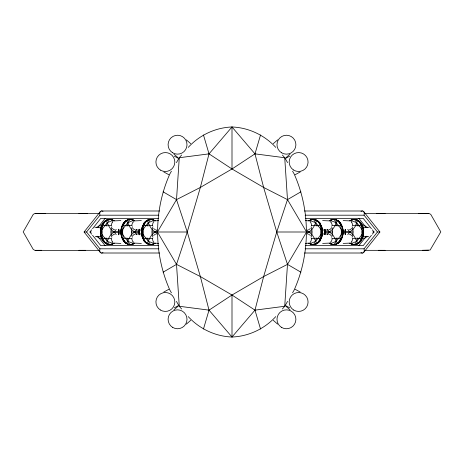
<?xml version="1.0" encoding="UTF-8"?>
<svg xmlns="http://www.w3.org/2000/svg" width="464" height="464" viewBox="0 0 464 464"><rect width="100%" height="100%" fill="white"/><g stroke="black" fill="none" stroke-linecap="round" stroke-linejoin="round"><path stroke-width="0.7" d="M109.881 244.603C107.306 244.603 104.765 243.113 103.437 240.915L102.915 240.915L102.074 234.558L102.074 229.442L102.915 223.085C105.316 219.542 110.571 218.057 114.069 220.881L111.279 219.64L109.359 219.397C107.103 224.025 102.747 227.221 100.694 231.994C98.983 239.093 107.196 248.269 114.069 243.119L111.279 244.36L109.359 244.603C107.103 239.975 102.747 236.779 100.694 232.006L100.932 227.169L102.915 223.085L103.437 223.085C104.765 220.887 107.306 219.397 109.881 219.397M111.859 226.716C110.594 230.057 110.594 233.943 111.859 237.284M121.423 227.859L121.22 231.994C123.262 236.779 127.629 239.975 129.885 244.603L131.805 244.36L134.589 243.119C131.097 245.943 125.837 244.458 123.436 240.915L122.595 232L123.436 223.085C125.837 219.542 131.097 218.057 134.589 220.881L131.805 219.64L129.885 219.397C127.629 224.025 123.267 227.221 121.22 231.994L121.423 236.141M132.385 226.716C131.115 230.057 131.115 233.943 132.385 237.284M141.949 227.859L141.74 231.994C143.788 236.779 148.155 239.975 150.411 244.603L152.325 244.36L155.115 243.119C151.624 245.943 146.363 244.458 143.962 240.915L143.121 232L143.962 223.085C146.363 219.542 151.624 218.057 155.115 220.881L152.325 219.64L150.411 219.397C148.155 224.025 143.794 227.221 141.74 231.994L141.949 236.141M152.911 226.716C151.641 230.057 151.641 233.943 152.911 237.284M311.089 237.284C312.359 233.943 312.359 230.057 311.089 226.716M322.051 236.141L322.26 232.006C320.212 227.221 315.845 224.025 313.589 219.397L311.675 219.64L308.885 220.881C312.376 218.057 317.637 219.542 320.038 223.085L320.879 232L320.038 240.915C317.637 244.458 312.376 245.943 308.885 243.119L311.675 244.36L313.589 244.603C315.845 239.975 320.206 236.779 322.26 232.006L322.051 227.859M331.615 237.284C332.885 233.943 332.885 230.057 331.615 226.716M342.577 236.141L342.78 232.006C340.738 227.221 336.371 224.025 334.115 219.397L332.195 219.64L329.411 220.881C332.903 218.057 338.163 219.542 340.564 223.085L341.405 232L340.564 240.915C338.163 244.458 332.903 245.943 329.411 243.119L332.195 244.36L334.115 244.603C336.371 239.975 340.733 236.779 342.78 232.006L342.577 227.859M352.141 237.284C353.406 233.943 353.406 230.057 352.141 226.716M354.119 219.397C356.694 219.397 359.235 220.887 360.563 223.085L361.085 223.085L361.926 229.442L361.926 234.558L361.085 240.915C358.684 244.458 353.429 245.943 349.931 243.119L352.721 244.36L354.641 244.603C356.897 239.975 361.253 236.779 363.306 232.006C365.017 224.907 356.804 215.731 349.931 220.881L352.721 219.64L354.641 219.397C356.897 224.025 361.253 227.221 363.306 231.994L363.068 236.831L361.085 240.915L360.563 240.915C359.235 243.113 356.694 244.603 354.119 244.603M103.437 240.915C101.912 240.752 99.841 229.442 100.932 236.831L102.683 238.641L105.873 243.646C108.53 239.639 109.4 234.337 114.283 232.006L118.482 232C118.964 222.111 118.964 241.889 118.482 232L111.006 232M121.899 237.284L126.399 243.646C129.05 239.639 129.926 234.337 134.809 232.006L139.009 232C139.49 222.111 139.49 241.889 139.009 232L131.532 232M324.928 233.241L325.026 229.535L324.469 232L325.026 234.465L324.626 233.241M345.454 233.241L345.552 229.535L344.996 232L345.552 234.465L345.152 233.241M130.407 244.603C118.053 243.298 118.053 220.702 130.407 219.397M150.933 244.603C138.579 243.298 138.579 220.702 150.933 219.397M313.067 219.397C325.421 220.702 325.421 243.298 313.067 244.603M333.593 219.397C345.947 220.702 345.947 243.298 333.593 244.603M275.784 316.605C264.59 328.825 248.611 336.412 232 337.026L209.02 310.143L200.361 276.561L187.259 232L176.517 199.63L179.272 157.731L181.627 155.011M188.216 147.395C199.41 135.175 215.389 127.588 232 126.974L254.98 153.857L263.639 187.439L276.741 232L287.483 264.37L284.728 306.269L282.373 308.989M171.425 292.801L169.998 290.348C153.48 253.75 153.48 210.25 169.998 173.652L171.425 171.199M292.575 171.199L294.002 173.652C310.52 210.25 310.52 253.75 294.002 290.348L292.575 292.801M152.314 225.556L153.05 222.726M311.686 238.444L310.95 241.274M112.607 222.5L112.845 220.354L113.373 220.354M133.133 222.5L133.371 220.354L133.893 220.354M153.659 222.5L153.897 220.354L154.419 220.354M309.581 243.646L310.103 243.646L310.341 241.5M330.107 243.646L330.629 243.646L330.867 241.5M350.627 243.646L351.155 243.646L351.393 241.5M121.568 235.666L121.266 235.666L120.762 232L121.266 228.334L121.568 228.334M141.839 234.465L141.288 232L141.839 229.535M322.161 234.465L322.712 232L322.161 229.535M342.432 235.666L342.734 235.666L343.238 232L342.734 228.334L342.432 228.334M106.395 220.354L105.873 220.354L102.683 225.359L100.932 227.169C99.841 234.558 101.912 223.248 103.437 223.085M357.605 243.646L358.127 243.646L361.317 238.641L363.068 236.831C364.159 229.442 362.088 240.752 360.563 240.915M111.261 225.075L112.126 222.552M131.788 225.075L132.646 222.552M332.212 238.925L331.354 241.448M352.739 238.925L351.874 241.448M275.784 147.395C264.59 135.175 248.611 127.588 232 126.974L209.02 153.857L200.361 187.439L187.259 232L176.517 264.37L179.272 306.269L181.627 308.989M188.216 316.605C199.41 328.825 215.389 336.412 232 337.026L254.98 310.143L263.639 276.561L276.741 232L287.483 199.63L284.728 157.731L282.373 155.011M203.464 329.034L209.02 310.143L232 295.017L263.639 276.561L287.483 264.37L306.571 232L308.67 231.994C313.548 229.663 314.424 224.361 317.074 220.354L321.581 226.716M142.419 237.284L146.926 243.646C149.576 239.639 150.452 234.337 155.33 232.006L157.429 232L176.517 199.63L200.361 187.439L232 168.983L254.98 153.857L260.536 134.966M102.683 225.359L106.54 225.829L107.486 222.616L112.845 220.354M121.899 226.716L123.209 225.359L127.061 225.829L128.012 222.616L133.371 220.354M142.419 226.716L143.736 225.359L147.587 225.829L148.538 222.616L153.897 220.354M321.581 237.284L320.264 238.641L316.413 238.171L315.462 241.384L310.103 243.646M342.101 237.284L340.791 238.641L336.939 238.171L335.988 241.384L330.629 243.646M361.317 238.641L357.46 238.171L356.514 241.384L351.155 243.646M123.963 223.085L123.436 223.085L121.951 226.055L122.252 226.055M340.037 240.915L340.564 240.915L342.049 237.945L341.748 237.945M176.419 162.632L179.272 157.731L209.02 153.857L232 168.983L263.639 187.439L287.483 199.63L306.571 232L308.67 232.006C313.548 234.337 314.424 239.639 317.074 243.646L320.264 238.641M287.581 301.368L284.728 306.269L254.98 310.143L232 295.017L200.361 276.561L176.517 264.37L157.429 232L155.33 231.994C150.452 229.663 149.576 224.361 146.926 220.354L143.736 225.359M123.209 225.359L126.399 220.354L126.921 220.354M337.079 243.646L337.601 243.646L340.791 238.641M342.101 226.716L337.601 220.354L335.988 222.616L335.089 225.829L332.473 229.442L329.191 231.994L327.248 234.685M360.563 223.085C362.088 223.248 364.159 234.558 363.068 227.169L361.317 225.359L358.127 220.354L356.514 222.616L355.615 225.829L352.994 229.442L349.717 231.994L347.774 234.685M116.226 234.685L114.283 232.006L116.226 229.315M136.752 234.685L134.809 232.006L136.752 229.315M156.89 229.848L155.33 231.994L156.89 234.152M307.11 234.152L308.67 232.006L307.11 229.848M100.381 211.532L84.083 232L100.381 252.468M84.164 232L86.542 232L99.922 215.197L158.885 215.197M91.675 234.187L89.935 232L91.675 229.813M92.545 228.723L100.804 218.347L158.601 218.347M97.753 227.644L105.154 218.347M358.846 245.653L366.374 236.199M371.455 235.277L363.196 245.653L305.399 245.653M372.325 234.187L374.065 232L372.325 229.813M379.836 232L377.458 232L364.078 248.803L305.115 248.803M363.619 252.468L379.917 232L363.619 211.532M100.102 228.149L101.639 226.444A16.965 7.488 -29.6 0 0 102.295 225.922M361.908 237.655A17.475 7.708 -29.6 0 1 362.488 237.208L363.683 235.874M112.375 235.608L113.361 234.616L114.544 234.192M132.895 235.608L133.887 234.616L135.065 234.192M331.105 228.392L330.113 229.384L328.935 229.808M351.625 228.392L350.639 229.384L349.456 229.808M273.29 143.683L277.629 139.867M285.778 157.876L290.116 154.065M173.884 309.935L178.222 306.124M186.371 324.133L190.71 320.317M153.572 235.399L155.457 234.239M310.428 228.601L308.543 229.761M96.785 227.575L99.487 225.463L102.869 224.744M367.134 236.396L364.704 238.299L361.247 239.035M163.108 272.194L176.517 264.37M287.483 199.63L300.892 191.806M285.992 158.183L289.681 156.153M295.104 174.748L300.162 171.97M163.838 292.03L168.896 289.252M178.008 305.817L174.319 307.847M155.591 220.823L158.56 220.597M308.409 243.177L305.44 243.403M102.683 238.641L104.69 238.171L111.638 238.566M123.209 238.641L125.216 238.171L132.165 238.566M143.736 238.641L145.742 238.171L152.691 238.566M320.264 225.359L318.258 225.829L311.309 225.434M340.791 225.359L338.784 225.829L331.835 225.434M361.317 225.359L359.31 225.829L352.362 225.434M103.014 252.712L101.645 253.008L159.564 253.008M360.986 211.288L362.355 210.992L304.436 210.992M114.411 220.87L120.826 220.597M134.931 220.87L141.352 220.597M329.069 243.13L322.648 243.403M349.589 243.13L343.174 243.403M376.542 213.655L381.808 213.365M111.638 225.434L106.54 225.829M132.165 225.434L127.061 225.829M152.691 225.434L147.587 225.829M311.309 238.566L316.413 238.171M331.835 238.566L336.939 238.171M352.362 238.566L357.46 238.171M85.538 250.328L78.95 250.334L99.209 250.334M35.6 250.334L41.661 250.328M39.492 250.427L41.638 250.34L34.806 250.334L33.211 249.371L23.2 231.896L33.211 214.42L34.806 213.457L40.2 213.359M82.128 213.365L78.95 213.452L99.209 213.452M419.137 213.597L425.036 213.359M41.331 250.322L38.756 250.427L80.063 250.427M378.462 250.328L385.05 250.334L364.791 250.334M35.6 213.457L39.492 213.359M423.8 213.359L429.194 213.457L430.789 214.42L440.8 231.896L430.122 250.05L422.414 250.322L428.4 250.334M120.762 232L122.595 232M141.288 232L143.121 232M322.712 232L320.879 232M343.238 232L341.405 232M324.469 232L332.468 232M344.996 232L352.994 232M159.564 210.992L101.645 210.992L103.014 211.288M80.063 213.359L38.756 213.359L45.217 213.597L44.556 213.597M381.872 213.365L425.244 213.359L418.783 213.597L419.444 213.597M364.791 213.452L385.05 213.452L383.977 213.399M305.115 215.197L364.078 215.197L377.458 232M305.399 218.347L363.196 218.347L371.455 228.723M108.576 219.455L108.883 219.455M110.357 219.455L110.658 219.455M129.102 219.455L129.41 219.455M130.883 219.455L131.184 219.455M149.628 219.455L149.93 219.455M151.409 219.455L151.711 219.455M312.289 219.455L312.591 219.455M314.07 219.455L314.372 219.455M332.816 219.455L333.117 219.455M334.59 219.455L334.898 219.455M353.342 219.455L353.643 219.455M355.117 219.455L355.424 219.455M106.824 219.936L107.126 219.936M112.108 219.936L112.416 219.936M127.351 219.936L127.652 219.936M132.634 219.936L132.942 219.936M147.877 219.936L148.178 219.936M153.161 219.936L153.462 219.936M310.538 219.936L310.839 219.936M315.822 219.936L316.123 219.936M331.058 219.936L331.366 219.936M336.348 219.936L336.649 219.936M351.584 219.936L351.892 219.936M356.874 219.936L357.176 219.936M146.926 220.354L147.448 220.354M309.581 220.354L315.462 222.616L316.413 225.829M316.552 220.354L317.074 220.354M330.107 220.354L335.988 222.616L336.939 225.829M337.079 220.354L337.601 220.354M350.627 220.354L356.514 222.616L357.46 225.829M357.605 220.354L358.127 220.354M305.44 220.597L308.409 220.823M322.648 220.597L329.069 220.87M343.174 220.597L349.589 220.87M105.171 220.881L105.473 220.881M125.698 220.881L125.999 220.881M146.224 220.881L146.525 220.881M317.475 220.881L317.776 220.881M338.001 220.881L338.302 220.881M358.527 220.881L358.829 220.881M103.687 222.25L103.988 222.25M124.207 222.25L124.514 222.25M144.733 222.25L145.041 222.25M318.959 222.25L319.267 222.25M339.486 222.25L339.793 222.25M360.012 222.25L360.313 222.25M144.49 223.085L143.962 223.085L143.469 224.002L143.77 224.002M319.51 223.085L320.038 223.085L320.531 224.002L320.23 224.002M340.037 223.085L340.564 223.085L342.049 226.055L341.748 226.055M102.416 224.002L102.724 224.002M122.943 224.002L123.25 224.002M340.75 224.002L341.057 224.002M361.276 224.002L361.584 224.002M101.425 226.055L101.726 226.055M362.274 226.055L362.575 226.055M100.932 227.169L101.459 227.169M141.984 227.169L142.506 227.169M321.494 227.169L322.016 227.169M362.541 227.169L363.068 227.169M94.824 227.285L99.864 227.285M364.136 227.285L369.176 227.285M100.74 228.334L101.042 228.334M141.787 228.334L142.094 228.334M321.906 228.334L322.213 228.334M362.958 228.334L363.26 228.334M135.871 230.034L140.917 230.034M323.083 230.034L328.129 230.034M100.392 230.759L100.694 230.759M118.546 230.759L118.848 230.759M120.913 230.759L121.22 230.759M139.072 230.759L139.374 230.759M141.439 230.759L141.74 230.759M322.26 230.759L322.561 230.759M324.626 230.759L324.928 230.759M342.78 230.759L343.087 230.759M345.152 230.759L345.454 230.759M363.306 230.759L363.608 230.759M89.935 232L91.385 232M100.694 232L102.074 232M118.482 232L119.004 232M139.009 232L139.531 232M152.053 232L155.324 232M157.429 232L187.259 232M276.741 232L306.571 232M308.676 232L311.947 232M361.926 232L363.306 232M372.615 232L374.065 232M100.392 233.241L100.694 233.241M118.546 233.241L118.848 233.241M120.913 233.241L121.22 233.241M139.072 233.241L139.374 233.241M141.439 233.241L141.74 233.241M322.26 233.241L322.561 233.241M342.78 233.241L343.087 233.241M363.306 233.241L363.608 233.241M135.871 233.966L140.917 233.966M323.083 233.966L328.129 233.966M100.74 235.666L101.042 235.666M141.787 235.666L142.094 235.666M321.906 235.666L322.213 235.666M362.958 235.666L363.26 235.666M95.259 236.715L101.019 236.715M362.981 236.715L368.741 236.715M100.932 236.831L101.459 236.831M141.984 236.831L142.506 236.831M321.494 236.831L322.016 236.831M362.541 236.831L363.068 236.831M101.425 237.945L101.726 237.945M122.252 237.945L121.951 237.945L123.436 240.915L123.963 240.915M362.274 237.945L362.575 237.945M102.416 239.998L102.724 239.998M122.943 239.998L123.25 239.998M143.77 239.998L143.469 239.998L143.962 240.915L144.49 240.915M320.23 239.998L320.531 239.998L320.038 240.915L319.51 240.915M340.75 239.998L341.057 239.998M361.276 239.998L361.584 239.998M103.687 241.75L103.988 241.75M124.207 241.75L124.514 241.75M144.733 241.75L145.041 241.75M318.959 241.75L319.267 241.75M339.486 241.75L339.793 241.75M360.012 241.75L360.313 241.75M105.171 243.119L105.473 243.119M125.698 243.119L125.999 243.119M146.224 243.119L146.525 243.119M317.475 243.119L317.776 243.119M338.001 243.119L338.302 243.119M358.527 243.119L358.829 243.119M120.826 243.403L114.411 243.13M141.352 243.403L134.931 243.13M158.56 243.403L155.591 243.177M105.873 243.646L106.395 243.646M106.54 238.171L107.486 241.384L113.373 243.646M126.399 243.646L126.921 243.646M127.061 238.171L128.012 241.384L133.893 243.646M146.926 243.646L147.448 243.646M147.587 238.171L148.538 241.384L154.419 243.646M316.552 243.646L317.074 243.646M106.824 244.064L107.126 244.064M112.108 244.064L112.416 244.064M127.351 244.064L127.652 244.064M132.634 244.064L132.942 244.064M147.877 244.064L148.178 244.064M153.161 244.064L153.462 244.064M310.538 244.064L310.839 244.064M315.822 244.064L316.123 244.064M331.058 244.064L331.366 244.064M336.348 244.064L336.649 244.064M351.584 244.064L351.892 244.064M356.874 244.064L357.176 244.064M108.576 244.545L108.883 244.545M110.357 244.545L110.658 244.545M129.102 244.545L129.41 244.545M130.883 244.545L131.184 244.545M149.628 244.545L149.93 244.545M151.409 244.545L151.711 244.545M312.289 244.545L312.591 244.545M314.07 244.545L314.372 244.545M332.816 244.545L333.117 244.545M334.59 244.545L334.898 244.545M353.342 244.545L353.643 244.545M355.117 244.545L355.424 244.545M158.601 245.653L100.804 245.653L92.545 235.277M158.885 248.803L99.922 248.803L86.542 232M383.937 250.427L425.244 250.427L422.669 250.322M304.436 253.008L362.355 253.008L360.986 252.712M324.991 232L329.191 232.006C334.074 234.337 334.95 239.639 337.601 243.646M345.518 232L349.717 232.006C354.6 234.337 355.47 239.639 358.127 243.646M82.192 213.365L87.458 213.655M424.508 213.359L428.4 213.457M38.964 213.359L44.863 213.597M422.339 250.328L424.508 250.427M361.131 224.744L364.513 225.463L367.215 227.575M102.753 239.035L99.296 238.299L96.866 236.396M254.98 153.857L284.728 157.731L287.581 162.632M209.02 310.143L179.272 306.269L176.419 301.368M308.543 234.239L310.428 235.399M155.457 229.761L153.572 228.601M349.456 234.192L350.639 234.616L351.625 235.608M328.935 234.192L330.113 234.616L331.105 235.608M135.065 229.808L133.887 229.384L132.895 228.392M114.544 229.808L113.361 229.384L112.375 228.392M174.319 156.153L178.008 158.183M163.838 171.97L168.896 174.748M295.104 289.252L300.162 292.03M285.992 305.817L289.681 307.847M163.108 191.806L176.517 199.63M287.483 264.37L300.892 272.194M134.809 231.994C129.926 229.663 129.05 224.361 126.399 220.354M114.283 231.994C109.4 229.663 108.53 224.361 105.873 220.354M186.371 139.867L190.71 143.683M173.884 154.065L178.222 157.876M285.778 306.124L290.116 309.935M273.29 320.317L277.629 324.133M361.705 225.922A16.965 7.488 29.6 0 0 362.361 226.444L363.898 228.149M100.317 235.874L101.512 237.203A17.475 7.708 29.6 0 1 102.092 237.655M358.846 218.347L366.247 227.644M97.626 236.199L105.154 245.653M347.774 229.315L349.717 231.994M327.248 229.315L329.191 231.994M351.874 222.552L352.739 225.075M331.354 222.552L332.212 225.075M132.646 241.448L131.788 238.925M112.126 241.448L111.261 238.925M310.95 222.726L311.686 225.556M153.05 241.274L152.314 238.444M203.464 134.966L209.02 153.857M254.98 310.143L260.536 329.034M351.155 220.354L351.393 222.5M330.629 220.354L330.867 222.5M310.103 220.354L310.341 222.5M153.659 241.5L153.897 243.646M133.133 241.5L133.371 243.646M112.607 241.5L112.845 243.646M232 126.974L232 168.983M232 295.017L232 337.026M141.561 229.39A4.727 3.422 90 0 1 141.294 229.152M141.294 234.848A4.727 3.422 -90 0 1 141.561 234.61M121.04 229.39A4.727 3.422 90 0 1 120.773 229.152M120.773 234.848A4.727 3.422 -90 0 1 121.04 234.61M99.992 215.192A4.373 2.813 61.9 0 1 101.616 210.894M101.616 253.106A4.373 2.813 -61.9 0 1 99.992 248.808M101.517 227.36A12.603 9.123 -90 0 1 114.185 220.806M118.97 229.709A12.603 9.123 -90 0 1 118.97 234.291M114.185 243.194A12.603 9.123 -90 0 1 101.517 236.64M113.796 243.194A12.603 9.123 90 0 1 100.52 233.131M100.52 230.869A12.603 9.123 90 0 1 113.796 220.806M118.575 229.709A12.603 9.123 90 0 1 118.575 234.291M122.421 226.212A12.603 9.123 -90 0 1 134.711 220.806M139.49 229.709A12.603 9.123 -90 0 1 139.49 234.291M134.711 243.194A12.603 9.123 -90 0 1 122.421 237.788M121.754 235.468A12.603 9.123 -90 0 1 121.551 234.291M121.551 229.709A12.603 9.123 -90 0 1 121.754 228.532M134.322 243.194A12.603 9.123 -90 0 1 121.011 232A12.603 9.123 -90 0 1 134.322 220.806M139.101 229.709A12.603 9.123 -90 0 1 139.101 234.291M142.947 226.212A12.603 9.123 -90 0 1 155.237 220.806M155.237 243.194A12.603 9.123 -90 0 1 142.947 237.788M142.077 234.291A12.603 9.123 -90 0 1 142.077 229.709M154.848 243.194A12.603 9.123 -90 0 1 141.537 232A12.603 9.123 -90 0 1 154.848 220.806M102.121 238.67A11.977 8.671 90 0 1 101.512 237.203M101.639 226.432A11.977 8.671 90 0 1 102.231 225.098M361.769 225.104A11.977 8.671 -90 0 1 362.361 226.444M362.488 237.214A11.977 8.671 -90 0 1 361.879 238.682M362.384 210.894A4.373 2.813 -61.9 0 1 364.008 215.192M364.008 248.808A4.373 2.813 61.9 0 1 362.384 253.106M349.815 220.806A12.603 9.123 -90 0 1 362.483 227.36M362.483 236.64A12.603 9.123 -90 0 1 349.815 243.194M345.03 234.291A12.603 9.123 -90 0 1 345.03 229.709M350.204 220.806A12.603 9.123 -90 0 1 363.48 230.869M363.48 233.131A12.603 9.123 -90 0 1 350.204 243.194M345.425 234.291A12.603 9.123 -90 0 1 345.425 229.709M329.289 220.806A12.603 9.123 -90 0 1 341.579 226.212M342.246 228.532A12.603 9.123 -90 0 1 342.449 229.709M342.449 234.291A12.603 9.123 -90 0 1 342.246 235.468M341.579 237.788A12.603 9.123 -90 0 1 329.289 243.194M324.51 234.291A12.603 9.123 -90 0 1 324.51 229.709M329.678 220.806A12.603 9.123 -90 0 1 342.989 232A12.603 9.123 -90 0 1 329.678 243.194M324.899 234.291A12.603 9.123 -90 0 1 324.899 229.709M308.763 220.806A12.603 9.123 -90 0 1 321.053 226.212M321.923 229.709A12.603 9.123 -90 0 1 321.923 234.291M321.053 237.788A12.603 9.123 -90 0 1 308.763 243.194M309.152 220.806A12.603 9.123 -90 0 1 322.463 232A12.603 9.123 -90 0 1 309.152 243.194M342.96 234.61A4.727 3.422 90 0 1 343.227 234.848M343.227 229.152A4.727 3.422 -90 0 1 342.96 229.39M322.439 234.61A4.727 3.422 90 0 1 322.706 234.848M322.706 229.152A4.727 3.422 -90 0 1 322.439 229.39M293.787 310.097A9.454 9.454 0 0 0 308.073 302.087A9.454 9.454 0 0 0 293.996 293.724A9.454 9.454 0 0 0 293.787 310.097M281.433 327.323A9.454 9.454 0 0 0 295.893 319.638A9.454 9.454 0 0 0 282.008 310.955A9.454 9.454 0 0 0 281.433 327.323M281.602 152.818A9.454 9.454 0 0 0 295.899 144.832A9.454 9.454 0 0 0 281.834 136.439A9.454 9.454 0 0 0 281.602 152.818M293.596 170.039A9.454 9.454 0 0 0 308.067 162.371A9.454 9.454 0 0 0 294.193 153.677A9.454 9.454 0 0 0 293.596 170.039M160.55 170.16A9.454 9.454 0 0 0 174.835 162.151A9.454 9.454 0 0 0 160.753 153.781A9.454 9.454 0 0 0 160.55 170.16M172.533 152.714A9.454 9.454 0 0 0 186.992 145.029A9.454 9.454 0 0 0 173.107 136.346A9.454 9.454 0 0 0 172.533 152.714M172.701 327.422A9.454 9.454 0 0 0 186.998 319.435A9.454 9.454 0 0 0 172.933 311.048A9.454 9.454 0 0 0 172.701 327.422M160.358 309.981A9.454 9.454 0 0 0 174.829 302.313A9.454 9.454 0 0 0 160.956 293.613A9.454 9.454 0 0 0 160.358 309.981"/></g></svg>
